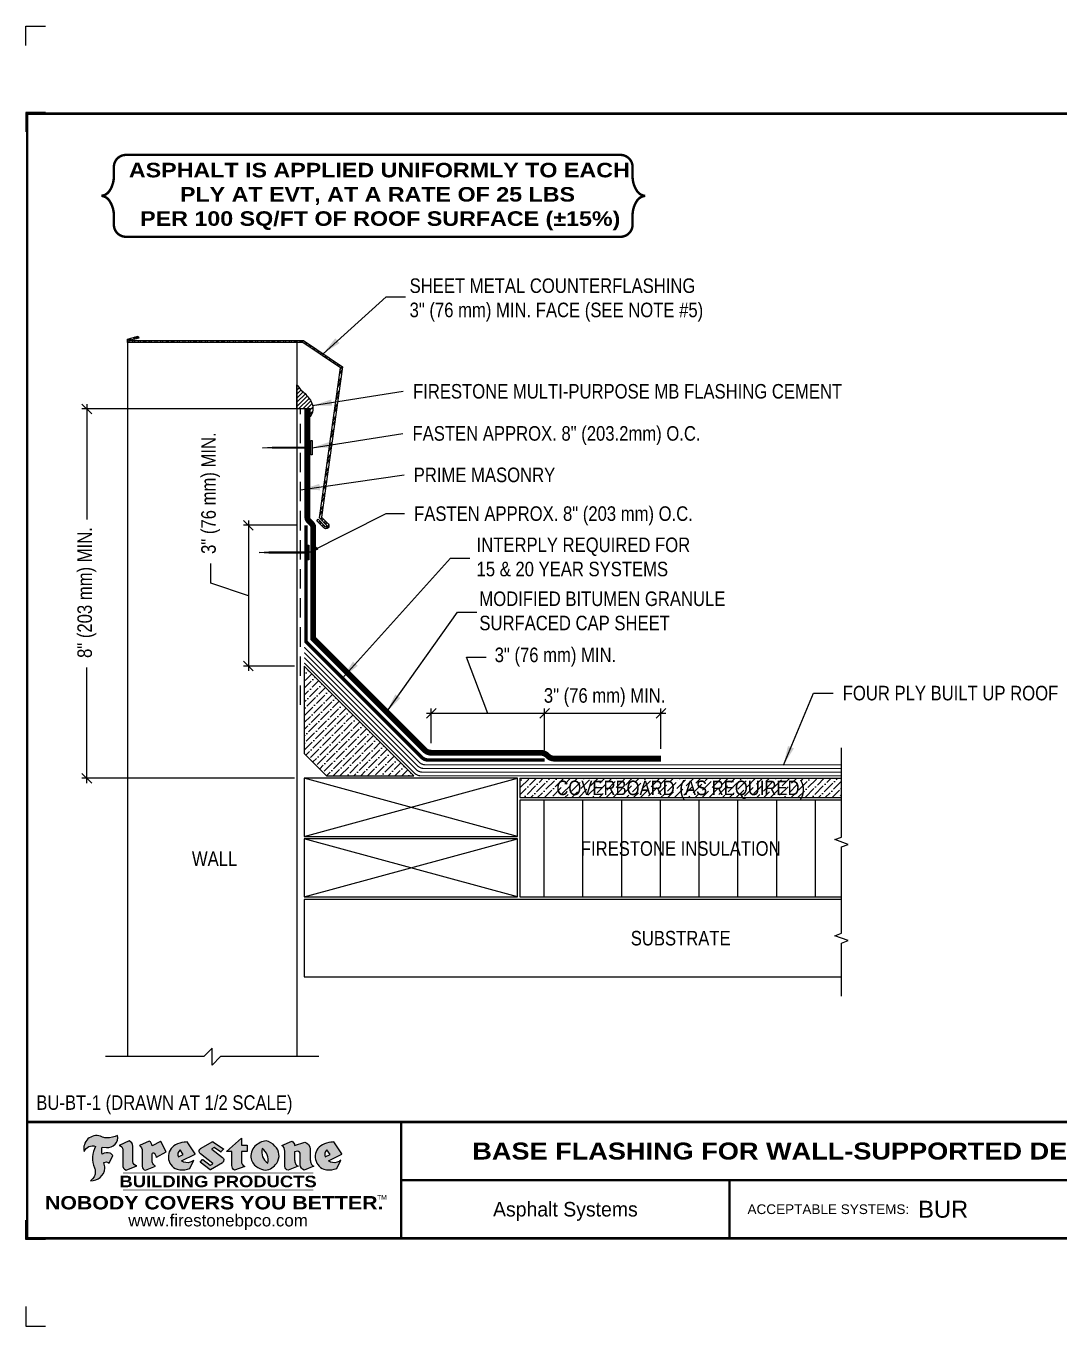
# Model space of a CAD drawing. Header units: inches. Extents: x -763.7 to -743.6, y -77.9 to -61.2.
# Drawn here: x -763.65 to -750.33, y -77.95 to -61.19 of the extents above; entities that cross this region are included whole.
import ezdxf
from ezdxf.enums import TextEntityAlignment as Align

# ---------------------------------------------------------------- set-up
doc = ezdxf.new("R2010")
doc.units = ezdxf.units.IN
doc.header["$MEASUREMENT"] = 0
doc.linetypes.add('HIDDEN', pattern=[0.375, 0.25, -0.125])
doc.layers.get('0').update_dxf_attribs({"linetype": 'CONTINUOUS'})
doc.layers.get('DEFPOINTS').update_dxf_attribs({"linetype": 'CONTINUOUS'})
for name, color, linetype in [('FSBP-ACCESSORY-OTHER', 7, 'CONTINUOUS'), ('FSBP-ADHESIVE', 1, 'HIDDEN'), ('FSBP-ANNO-LABEL', 7, 'CONTINUOUS'), ('FSBP-ANNO-NOTE', 7, 'CONTINUOUS'), ('FSBP-COVERBOARD_CANT', 46, 'CONTINUOUS'), ('FSBP-INSULATION', 7, 'CONTINUOUS'), ('FSBP-MEMBRANE', 7, 'CONTINUOUS'), ('FSBP-SEALANTS', 1, 'CONTINUOUS'), ('FSBP-SUBSTRATE-GENERIC', 9, 'CONTINUOUS'), ('FSBP-TTLB', 7, 'CONTINUOUS'), ('FSBP-TTLB-BORDER', 7, 'CONTINUOUS'), ('FSBP-TTLB-TEXT', 7, 'CONTINUOUS'), ('FSBP-WALL-CURB', 9, 'CONTINUOUS'), ('FSBP-WOOD', 7, 'CONTINUOUS')]:
    doc.layers.add(name, color=color, linetype=linetype)
doc.styles.add('ARIAL', font='arial.ttf')
doc.styles.add('ARIAL_BOLD', font='')
doc.styles.add('ARIAL_NAR', font='ARIALN.TTF')
doc.styles.add('BANKGOTHIC', font='bgothm.ttf')
doc.styles.get('ARIAL_BOLD').set_extended_font_data('Arial Black')
doc.dimstyles.new('FSBP-DIM', dxfattribs={"dimtxt": 0.1875, "dimasz": 0.125, "dimexe": 0.0625, "dimexo": 0.125, "dimgap": 0.125, "dimtad": 0, "dimdec": 0, "dimzin": 1, "dimdsep": 46, "dimlunit": 4, "dimtxsty": 'ARIAL_NAR', "dimblk": 'OBLIQUE', "dimcen": 0.09375, "dimdle": 0.0625, "dimclrd": 256, "dimclre": 256, "dimclrt": 256, "dimadec": 0, "dimazin": 0, "dimtfac": 1, "dimtdec": 0, "dimtmove": 1, "dimatfit": 3, "dimfxl": 0, "dimtolj": 1, "dimtzin": 0, "dimlwd": -1, "dimlwe": -1, "dimarcsym": 0})
doc.dimstyles.new('FSBP-LEADER', dxfattribs={"dimtxt": 0.1875, "dimasz": 0.25, "dimexe": 0.0625, "dimexo": 0.125, "dimgap": 0.125, "dimtad": 0, "dimtih": 1, "dimtoh": 1, "dimdec": 4, "dimzin": 0, "dimdsep": 46, "dimlunit": 4, "dimtxsty": 'ARIAL_NAR', "dimcen": 0.09375, "dimclrd": 256, "dimclre": 256, "dimclrt": 256, "dimadec": 0, "dimazin": 0, "dimtfac": 1, "dimtdec": 4, "dimtofl": 0, "dimtmove": 0, "dimatfit": 3, "dimfxl": 0, "dimtolj": 1, "dimtzin": 0, "dimlwd": -1, "dimlwe": -1, "dimarcsym": 0})
pattern_1 = [(45, (-726.5178603907489, 26.92710630815978), (0.03314563036811942, 0.1215339780164378), [0.15625, -0.03125, 0, -0.03125])]

# ---------------------------------------------------------------- blocks, each defined once
blk = doc.blocks.new('FSBP_HOT-DIPPED-NAIL')
at = {"layer": 'FSBP-ACCESSORY-OTHER'}
blk.add_lwpolyline([(0, 0.1875), (0, -0.1875), (-0.03125, -0.1875), (-0.03125000000005684, 0.1875)], close=True, dxfattribs=at)
blk.add_lwpolyline([(0, 0.015625), (1, 0.015625), (1.25, 0), (1, -0.015625), (0, -0.015625)], dxfattribs=at)
blk = doc.blocks.new('_OBLIQUE')
at = {"color": 0, "linetype": 'ByBlock'}
blk.add_line((-0.5, -0.5), (0.5, 0.5), dxfattribs=at)
blk = doc.blocks.new('*D11')
at = {"layer": 'DEFPOINTS', "color": 0, "transparency": 16777216}
for p in [(-758.4231042480424, -70.05056728150473), (-758.4231042480424, -70.55789943687157), (-756.961936769515, -70.65164943687157)]:
    blk.add_point(p, dxfattribs=at)
at = {"layer": 'FSBP-ANNO-LABEL', "transparency": 16777216}
for p, q in [((-757.6925205087787, -70.05056728150473), (-757.9673216818167, -69.32423105244942)), ((-757.9673216818167, -69.32423105244942), (-757.7173216818167, -69.32423105244942)), ((-756.899436769515, -70.05056728150473), (-758.4856042480424, -70.05056728150473)), ((-758.4231042480424, -70.43289943687157), (-758.4231042480424, -69.98806728150473)), ((-756.961936769515, -70.52664943687157), (-756.961936769515, -69.98806728150473))]:
    blk.add_line(p, q, dxfattribs=at)
at = {"layer": 'FSBP-ANNO-LABEL', "transparency": 16777216, "xscale": 0.125, "yscale": 0.125, "zscale": 0.125, "rotation": 180}
blk.add_blockref('_OBLIQUE', (-758.4231042480424, -70.05056728150473), dxfattribs=at)
at = {"layer": 'FSBP-ANNO-LABEL', "transparency": 16777216, "xscale": 0.125, "yscale": 0.125, "zscale": 0.125}
blk.add_blockref('_OBLIQUE', (-756.961936769515, -70.05056728150473), dxfattribs=at)
at = {"layer": 'FSBP-ANNO-LABEL', "transparency": 16777216, "insert": (-756.8217938850909, -69.32423105244942), "char_height": 0.1875, "attachment_point": 5, "style": 'ARIAL_NAR'}
blk.add_mtext('\\A1;3" (76 mm) MIN.', dxfattribs=at)
blk = doc.blocks.new('*D10')
at = {"layer": 'DEFPOINTS', "color": 0, "transparency": 16777216}
for p in [(-756.961936769515, -70.05056728150471), (-756.961936769515, -70.65164943687157), (-755.461936769515, -70.63414943687152)]:
    blk.add_point(p, dxfattribs=at)
at = {"layer": 'FSBP-ANNO-LABEL', "transparency": 16777216}
for p, q in [((-755.399436769515, -70.05056728150471), (-757.024436769515, -70.05056728150471)), ((-756.961936769515, -70.52664943687157), (-756.961936769515, -69.98806728150471)), ((-755.461936769515, -70.50914943687152), (-755.461936769515, -69.98806728150471))]:
    blk.add_line(p, q, dxfattribs=at)
at = {"layer": 'FSBP-ANNO-LABEL', "transparency": 16777216, "xscale": 0.125, "yscale": 0.125, "zscale": 0.125, "rotation": 180}
blk.add_blockref('_OBLIQUE', (-756.961936769515, -70.05056728150471), dxfattribs=at)
at = {"layer": 'FSBP-ANNO-LABEL', "transparency": 16777216, "xscale": 0.125, "yscale": 0.125, "zscale": 0.125}
blk.add_blockref('_OBLIQUE', (-755.461936769515, -70.05056728150471), dxfattribs=at)
at = {"layer": 'FSBP-ANNO-LABEL', "transparency": 16777216, "insert": (-756.1874090713242, -69.84735849254317), "char_height": 0.1875, "attachment_point": 5, "style": 'ARIAL_NAR'}
blk.add_mtext('\\A1;3" (76 mm) MIN.', dxfattribs=at)
blk = doc.blocks.new('*D13')
at = {"layer": 'DEFPOINTS', "color": 0, "transparency": 16777216}
for p in [(-760.023035258994, -66.12482764268923), (-762.8676821049453, -70.88602443687157), (-760.0630352589939, -70.88602443687157)]:
    blk.add_point(p, dxfattribs=at)
at = {"layer": 'FSBP-ANNO-LABEL', "transparency": 16777216}
for p, q in [((-760.148035258994, -66.12482764268923), (-762.9301821049453, -66.12482764268923)), ((-762.8676821049453, -66.06232764268923), (-762.8676821049453, -67.55016938902992)), ((-762.8676821049453, -70.94852443687157), (-762.8676821049453, -69.4606826905306)), ((-760.1880352589939, -70.88602443687157), (-762.9301821049453, -70.88602443687157))]:
    blk.add_line(p, q, dxfattribs=at)
at = {"layer": 'FSBP-ANNO-LABEL', "transparency": 16777216, "xscale": 0.125, "yscale": 0.125, "zscale": 0.125}
for p, rotation in [((-762.8676821049453, -66.12482764268923), 90), ((-762.8676821049453, -70.88602443687157), 270)]:
    blk.add_blockref('_OBLIQUE', p, dxfattribs=dict(at, rotation=rotation))
at = {"layer": 'FSBP-ANNO-LABEL', "transparency": 16777216, "insert": (-762.8676821049453, -69.33568269053073), "char_height": 0.1875, "attachment_point": 4, "rotation": 90, "style": 'ARIAL_NAR'}
blk.add_mtext('\\A1;8" (203 mm) MIN.', dxfattribs=at)
blk = doc.blocks.new('*D12')
at = {"layer": 'DEFPOINTS', "color": 0, "transparency": 16777216}
for p in [(-760.0405352589939, -67.62482764268923), (-760.782423286188, -69.44056087449847), (-760.0630352589939, -69.44056087449847)]:
    blk.add_point(p, dxfattribs=at)
at = {"layer": 'FSBP-ANNO-LABEL', "transparency": 16777216}
for p, q in [((-760.1655352589939, -67.62482764268923), (-760.844923286188, -67.62482764268923)), ((-760.782423286188, -67.56232764268923), (-760.782423286188, -69.50306087449847)), ((-761.2696736996975, -68.36951189268981), (-761.2696736996975, -68.11951189268981)), ((-760.782423286188, -68.53269425859385), (-761.2696736996975, -68.36951189268981)), ((-760.1880352589939, -69.44056087449847), (-760.844923286188, -69.44056087449847))]:
    blk.add_line(p, q, dxfattribs=at)
at = {"layer": 'FSBP-ANNO-LABEL', "transparency": 16777216, "xscale": 0.125, "yscale": 0.125, "zscale": 0.125}
for p, rotation in [((-760.782423286188, -67.62482764268923), 90), ((-760.782423286188, -69.44056087449847), 270)]:
    blk.add_blockref('_OBLIQUE', p, dxfattribs=dict(at, rotation=rotation))
at = {"layer": 'FSBP-ANNO-LABEL', "transparency": 16777216, "insert": (-761.2696736996975, -67.99451189268994), "char_height": 0.1875, "attachment_point": 4, "rotation": 90, "style": 'ARIAL_NAR'}
blk.add_mtext('\\A1;3" (76 mm) MIN.', dxfattribs=at)
blk = doc.blocks.new('TTLB-ASPHALT_1')
at = {"layer": 'FSBP-TTLB-TEXT'}
h = blk.add_hatch(color=1, dxfattribs=at)
edge = h.paths.add_edge_path()
edge.add_arc((1.037309769669577, -0.1982514792917272), 0.1319107607348553, 264.0410451462098, 370.3106169565175)
edge.add_arc((1.027551646585692, 0.1214293576525733), 0.3273056962876235, 270.05058356628535, 295.23459397187514, ccw=False)
edge.add_arc((1.022801957313334, -0.06680179986895496), 0.1391656561713503, 249.3281275763668, 272.0749124149863, ccw=False)
edge.add_line((0.9736743133014443, -0.1970076156048179), (0.9474927838574558, -0.1852745150568325))
edge.add_arc((0.8939498971398336, -0.3394262635682139), 0.1631857907024099, 70.84590087378872, 194.3325259843273)
edge.add_arc((0.8444260109029358, -0.4259936440910792), 0.1179914261095279, 70.96950098067128, 156.9641407594482, ccw=False)
edge.add_arc((1.153141409296893, -0.4684497516079489), 0.3110405457095052, 150.323113748316, 203.2084295854517)
edge.add_arc((0.7562495500623072, -0.6412608153899839), 0.1218587156617311, 0.8849157075190988, 24.346689398949877, ccw=False)
edge.add_arc((0.749378166569727, -0.6475258110744306), 0.1289731377238325, -58.36655102076742, 3.6216782311386737, ccw=False)
edge.add_arc((0.825669902954445, -0.5792158350996175), 0.1783301886510355, 267.2205474105585, 354.1381621173521)
edge.add_arc((0.7903121048625223, -0.6011409294291781), 0.2127878929608591, 0.9996158580669169, 21.00503380861242)
edge.add_arc((1.018807122639402, -0.5666691048185157), 0.0513639566841585, 40.821177131732725, 125.52727787225791, ccw=False)
edge.add_line((1.057676976260041, -0.5330924682126437), (1.102776947655911, -0.4308018311949837))
edge.add_arc((1.040858222524662, -0.4699705673995993), 0.07326744446031509, 32.31675181867256, 66.31481236598174)
edge.add_arc((1.03226251882532, -0.5063316993097686), 0.1102246948011782, 69.8179132332389, 125.254734720681)
edge.add_arc((1.127708877207283, -0.3689593535312383), 0.1659710644737306, 164.1569669952081, 196.5811013160487, ccw=False)
edge.add_line((0.9680425188342383, -0.3236487780942383), (1.023615334387159, -0.3294494641845773))
h = blk.add_hatch(color=1, dxfattribs=at)
edge = h.paths.add_edge_path()
edge.add_line((1.275239419159561, -0.6223407783464694), (1.415345367376062, -0.5660418822574371))
edge.add_arc((1.421019305783972, -0.5090099247487814), 0.05731350411836947, 181.9717871001989, 264.31851000495806, ccw=False)
edge.add_line((1.363739737527226, -0.5109819325197265), (1.363412352251203, -0.3102363679013962))
edge.add_arc((1.294263659668758, -0.3103491388304036), 0.06914878453844908, 0.0934405599591014, 72.42834396969012)
edge.add_line((1.315139561173908, -0.2444268274366692), (1.186839444240604, -0.3024209471341379))
edge.add_arc((1.175246268095293, -0.3585110609420923), 0.05727567197445628, -0.017399788185912257, 78.322067691347, ccw=False)
edge.add_line((1.232521937428658, -0.3585284546236807), (1.232574268422297, -0.555126496687123))
edge.add_arc((1.305699496415485, -0.5558575689677241), 0.07312888236350451, 179.4272023230205, 245.3845503102953)
h = blk.add_hatch(color=1, dxfattribs=at)
edge = h.paths.add_edge_path()
edge.add_line((1.792026821926584, -0.3839679064720229), (1.722158956877934, -0.2518542302253621))
edge.add_arc((1.720119655279632, -0.2529327078887889), 0.002306916790721916, 27.87197133405528, 117.3766794470726)
edge.add_line((1.719058846382097, -0.250884159729182), (1.610638460368705, -0.3070279753467702))
edge.add_arc((1.547088841662969, -0.306102665849437), 0.06355635479880158, 359.165808011073, 425.8793658831422)
edge.add_line((1.573061729235633, -0.2480956029480268), (1.446879247402876, -0.3051325108639702))
edge.add_arc((1.407812067100195, -0.3703571330466247), 0.07602957263902092, -3.441403975725109, 59.07992244284969, ccw=False)
edge.add_line((1.483704536400296, -0.3749210150788969), (1.483704536400296, -0.5723838140635706))
edge.add_arc((1.540537465180449, -0.5682544061150878), 0.05698275005415228, 184.1557352478595, 255.3066498366543)
edge.add_line((1.526084036778343, -0.6233736605654059), (1.657291340682093, -0.570650514527486))
edge.add_arc((1.688298576827208, -0.502139038842401), 0.07520153584805701, 207.5160880841914, 245.649226723163, ccw=False)
edge.add_arc((1.721050197024908, -0.491448816845633), 0.1093332836229113, 179.4823365255141, 204.5537900001094, ccw=False)
edge.add_line((1.611721375809452, -0.4904610114968335), (1.611721375809452, -0.4126404716788983))
edge.add_arc((1.628589765097189, -0.4141592990360436), 0.01693662875851165, 28.356188110622497, 174.8549701683584, ccw=False)
edge.add_arc((1.627340435522399, -0.4197189881350454), 0.02111886817708033, 22.216893572439517, 40.10213956426492, ccw=False)
edge.add_line((1.646891420738257, -0.4117336534413738), (1.666638796144639, -0.4549750258192233))
edge.add_arc((1.668737246926753, -0.4540167099035415), 0.002306916790685597, 204.5451281842828, 299.6323508190067)
edge.add_line((1.669877862091766, -0.4560219186518992), (1.791128135493295, -0.3870515928837648))
edge.add_line((1.791128135493295, -0.3870515928837648), (1.792026821926584, -0.3839679064720229))
h = blk.add_hatch(color=1, dxfattribs=at)
h.paths.add_polyline_path([(2.063388732080512, -0.2583237030618903, 0.02524281661523788), (2.025024361750752, -0.2610532129309178, 0.1213611957758757), (1.901773912052249, -0.3008158885520373, 0.6151668103976068), (1.93274136141747, -0.6099060679591872, 0.05306812109568645), (1.967936229862175, -0.617865745600497, 0.1150932231766138), (2.099126721549737, -0.5994933789882708), (2.151195569562105, -0.4944891916583316, -0.08755405562188731), (2.104230609512001, -0.5187113292177372, -0.265591761123442), (1.992692314386659, -0.5010701623316862), (2.165347897647223, -0.4141184325909109, 0.4518949533370738), (2.166222728871162, -0.4107679608846269)])
h.paths.add_polyline_path([(2.014217313945437, -0.4188965037300676), (1.951113654018855, -0.4515330109460507, -0.3720533890450154), (1.973177450672722, -0.3607130665457561)], flags=16)
h = blk.add_hatch(color=1, dxfattribs=at)
edge = h.paths.add_edge_path()
edge.add_arc((2.260407392426799, -0.3775796671688738), 0.0415245022322573, 123.20805433950699, 232.2027298779723, ccw=False)
edge.add_line((2.237665217914071, -0.3428366421988329), (2.393535971665983, -0.2540943745380986))
edge.add_arc((2.394677353533154, -0.2560991469722467), 0.00230691679074142, 55.64644466176969, 119.65426054492929, ccw=False)
edge.add_line((2.395979141996861, -0.2541946229174954), (2.531809646140459, -0.3470380726374032))
edge.add_arc((2.530468902927936, -0.3489153772789848), 0.00230691679070047, -42.73110123842042, 54.46613537395791, ccw=False)
edge.add_line((2.532163440279987, -0.3504807552658491), (2.498457913851155, -0.3869673252714421))
edge.add_arc((2.496763376499132, -0.385401947284592), 0.002306916790673087, 233.75270768949161, 317.26889876139137, ccw=False)
edge.add_line((2.495399362263356, -0.38726241234572), (2.413849913492982, -0.3274738082119626))
edge.add_arc((2.412485899257177, -0.3293342732731332), 0.002306916790719977, 53.75270768979654, 124.4135619297866)
edge.add_line((2.41118211687575, -0.3274311136421062), (2.382933981293377, -0.346782838468144))
edge.add_arc((2.384237763674776, -0.3486859980991568), 0.002306916790694806, 124.4135619293765, 231.8459020253658)
edge.add_line((2.382812599816248, -0.3505000469010184), (2.519899969301207, -0.4581994452042721))
edge.add_arc((2.494247019847677, -0.4908523236374407), 0.0415245022322573, -55.21225898295228, 51.84590202520451, ccw=False)
edge.add_line((2.517938320565804, -0.5249552055672808), (2.364434947484597, -0.6179520922513717))
edge.add_arc((2.363239601923482, -0.6159790200102009), 0.002306916790727131, 233.2955624372974, 301.2087215702374, ccw=False)
edge.add_line((2.361860787187538, -0.6178285429225383), (2.231266621301074, -0.5204709167214361))
edge.add_arc((2.232647938930654, -0.518623262347532), 0.002306916790697738, 135.5134179846412, 233.2179869199849, ccw=False)
edge.add_line((2.231002150870836, -0.5170067083764565), (2.262839375599356, -0.4845937328397696))
edge.add_arc((2.264485163659231, -0.4862102868108593), 0.002306916790748635, 53.03528399994502, 135.5134179853723, ccw=False)
edge.add_line((2.265872365996302, -0.4843670465239001), (2.361834678328762, -0.5565872257804898))
edge.add_arc((2.363221880665748, -0.55474398549363), 0.00230691679062697, 233.0352840000717, 302.2362632414427)
edge.add_line((2.36445241715569, -0.5566953042850713), (2.39428499383348, -0.5378823484768844))
edge.add_arc((2.393054457343538, -0.5359310296853721), 0.002306916790685158, 302.2362632406162, 412.202729876843)
edge.add_line((2.394468296066179, -0.5341081404551886), (2.234958295420142, -0.4103916733127022))
h = blk.add_hatch(color=1, dxfattribs=at)
edge = h.paths.add_edge_path()
edge.add_line((2.763460561272041, -0.2072496393923444), (2.763460561272041, -0.2969520779963801))
edge.add_arc((2.765767478062685, -0.2969520779963943), 0.00230691679065842, 179.9999999996471, 269.9999999996471)
edge.add_line((2.765767478062685, -0.2992589947870528), (2.835417693520355, -0.2992589947870528))
edge.add_arc((2.835417693520355, -0.3015659115777538), 0.002306916790701052, 0, 90, ccw=False)
edge.add_line((2.837724610311056, -0.3015659115777538), (2.837724610311056, -0.3790761307453892))
edge.add_arc((2.835417693520355, -0.3790761307453749), 0.002306916790686842, 269.99999999964706, 359.99999999964706, ccw=False)
edge.add_line((2.835417693520355, -0.3813830475360618), (2.765767478062685, -0.3813830475360618))
edge.add_arc((2.765767478062685, -0.3836899643267202), 0.00230691679065842, 90.00000000035294, 180.0000000003529)
edge.add_line((2.763460561272041, -0.3836899643267344), (2.763460561272041, -0.5033995910642801))
edge.add_arc((2.836735953378934, -0.5071368822038522), 0.07337063740681407, 177.0802527808789, 245.3249543133826)
edge.add_line((2.806105814540615, -0.5738080530967267), (2.674529557384915, -0.6226036013049594))
edge.add_arc((2.708610405062075, -0.5642984087917995), 0.0675351734460605, 177.0345319916277, 239.69264280249, ccw=False)
edge.add_line((2.641165668230087, -0.560804539009709), (2.641165668230087, -0.3836899643267344))
edge.add_arc((2.638858751439443, -0.3836899643267202), 0.00230691679065842, 359.9999999996471, 449.999999999647)
edge.add_line((2.638858751439443, -0.3813830475360618), (2.572857950769389, -0.3813830475360618))
edge.add_line((2.572857950769389, -0.3813830475360618), (2.763460561272041, -0.2072496393923444))
h = blk.add_hatch(color=1, dxfattribs=at)
edge = h.paths.add_edge_path(flags=16)
edge.add_arc((2.940363509127394, -0.4847985213681483), 0.1684614578629417, 344.5558804047865, 417.0140046669545)
edge.add_arc((3.194458079644619, -0.3883534532477739), 0.1684614578629416, 164.5558804047865, 237.0140046669546)
edge = h.paths.add_edge_path()
edge.add_arc((3.069375116502187, -0.4399344555144893), 0.1828726885096673, 136.0914512150047, 191.213418978326)
edge.add_arc((3.064939550433394, -0.4318234379590393), 0.18031488047485, 194.0167254156723, 240.666373083186)
edge.add_arc((3.098047041778983, -0.3845058757092517), 0.2378525180183701, 239.2975390661776, 264.2889872773176)
edge.add_arc((3.048844782126224, -0.419023238379296), 0.203760689247156, 277.1986764832035, 326.503572961274)
edge.add_arc((3.077739326803538, -0.434104661646515), 0.1713748657917091, 325.3768876809903, 406.3828327799087)
edge.add_arc((3.011839488065931, -0.4896144380417837), 0.257194564585, 44.2846255351977, 73.82901434867308)
edge.add_arc((3.117152499586979, -0.4983433120546721), 0.2579560664039132, 97.50292863483669, 134.1039137579027)
h = blk.add_hatch(color=1, dxfattribs=at)
edge = h.paths.add_edge_path()
edge.add_line((3.322690228557462, -0.5721896537377091), (3.322690228557462, -0.3749210150788969))
edge.add_arc((3.24679775925739, -0.3703571330465678), 0.076029572638996, 356.5585960242387, 419.0799224428129)
edge.add_line((3.285864939560099, -0.3051325108639702), (3.412047421392799, -0.2480956029480268))
edge.add_arc((3.386074533820164, -0.3061026658494939), 0.06355635479883807, 0.3962622833877276, 65.87936588318718, ccw=False)
edge.add_line((3.449629368605429, -0.3056631084210863), (3.580526418688805, -0.2593848434574539))
edge.add_arc((3.555744121700968, -0.3530904070730259), 0.09692726601172152, 2.366977007666776, 75.18615851992018, ccw=False)
edge.add_line((3.652588689330287, -0.3490873311063041), (3.652588689330287, -0.4883770011386872))
edge.add_arc((3.761877549389567, -0.4914934052703757), 0.1093332836229049, 178.3666365323574, 204.5537900000422)
edge.add_arc((3.729125929191724, -0.502183627267101), 0.07520153584796149, 207.5160880841713, 245.2240541443095)
edge.add_line((3.697611150971852, -0.5704631245385627), (3.572585913552643, -0.6207021253773775))
edge.add_arc((3.595347186007587, -0.5526356419907756), 0.0717713151919874, 180.3328587115751, 251.51018566665869, ccw=False)
edge.add_line((3.523577081955409, -0.5530525936986663), (3.523577081955409, -0.4153032515383615))
edge.add_arc((3.486319529276869, -0.4148773504126382), 0.03725998689428563, 359.3450650296066, 449.0500281941025)
edge.add_arc((3.482769874121715, -0.4419622099033518), 0.06447454900600776, 86.29402372314017, 119.8211331593848)
edge.add_line((3.450707067966732, -0.3860252459975726), (3.450707067966732, -0.4904610114968335))
edge.add_arc((3.560035889182245, -0.4914488168456472), 0.1093332836229753, 179.4823365255069, 204.5537900001023)
edge.add_arc((3.527284268984403, -0.5021390388425004), 0.07520153584796385, 207.5160880841699, 245.6492267231416)
edge.add_line((3.496277032839316, -0.570650514527486), (3.365069728935509, -0.6233736605654059))
edge.add_arc((3.379502486061938, -0.5682868177318028), 0.05694615642555721, 183.9298782390169, 255.318496325343, ccw=False)
h = blk.add_hatch(color=1, dxfattribs=at)
h.paths.add_polyline_path([(3.957695472291277, -0.2583237030618903, 0.02524281661523822), (3.919331101961575, -0.2610532129309178, 0.1085638477195505), (3.807890832595604, -0.2939221658134414, 0.6425897848490651), (3.827048101628293, -0.6099060679591872, 0.05306812109569052), (3.862242970072884, -0.617865745600497, 0.1150932231766133), (3.993433461760503, -0.5994933789882708), (4.045502309772871, -0.4944891916583316, -0.08755405562189084), (3.998537349722767, -0.5187113292177372, -0.2655917611234366), (3.886999054597368, -0.5010701623316862), (4.059654637857989, -0.4141184325909109, 0.4518949533370731), (4.060529469081928, -0.4107679608846269)])
h.paths.add_polyline_path([(3.90852405415626, -0.4188965037300676), (3.845420394229677, -0.4515330109460507, -0.3720533890450147), (3.867484190883488, -0.3607130665457561)], flags=16)
at = {"layer": 'DEFPOINTS', "linetype": 'Continuous', "ltscale": 1.75}
for points in [[(-0.015625, 13.88083333333333), (-0.015625, 14.13083333333333), (0.234375, 14.13083333333333)], [(-0.015625, -2.380833333333342), (-0.015625, -2.630833333333342), (0.234375, -2.630833333333342)]]:
    blk.add_lwpolyline(points, dxfattribs=at)
at = {"layer": 'DEFPOINTS', "color": 1}
for points in [[(0.234375, 13.015625), (-0.015625, 13.015625), (-0.015625, 12.765625)], [(0.234375, -1.515625), (-0.015625, -1.515625), (-0.015625, -1.265625)]]:
    blk.add_lwpolyline(points, dxfattribs=at)
at = {"layer": 'FSBP-TTLB', "const_width": 0.03125}
for points in [[(0, 0), (0, -1.5), (20, -1.5), (20, 0), (0, 0)], [(4.825208527206769, 0), (4.825208527206769, -0.75)], [(4.825208527206769, -0.75), (14.84028770518938, -0.75)], [(4.825208527206769, -0.75), (4.825208527206769, -1.5)]]:
    blk.add_lwpolyline(points, dxfattribs=at)
at = {"layer": 'FSBP-TTLB-BORDER', "const_width": 0.03125}
blk.add_lwpolyline([(20, 0), (20, 13), (0, 13), (0, 0)], dxfattribs=at)
at = {"layer": 'FSBP-TTLB-TEXT', "color": 1}
blk.add_line((0.7358432058323388, -0.379822754145593), (0.7358432058323388, -0.379822754145593), dxfattribs=at)
for points in [[(1.023615323725323, -0.3294494630716969, 0.5000510906601082), (1.167090420776901, -0.1746414942047778, -0.1103304102359608), (1.027840608309816, -0.2058762110801382, -0.09957876667165425), (0.9736743133014443, -0.1970076156048179), (0.9474927838574558, -0.1852745150568325, 0.5978159689075124), (0.7358432058323388, -0.379822754145593, -0.3938834584182213), (0.8828996422548698, -0.3144510229727047, 0.2349406564350952), (0.86727108227484, -0.5910237178633082, -0.1027304183841549), (0.8780937320133262, -0.6393788197974146, -0.2772692352614086), (0.8170223912655956, -0.7573362346216896, 0.3985429150902959), (1.003067614090241, -0.5974286950643517, 0.0875124847930418), (0.9889600163401155, -0.5248671157293501, -0.3874031597924062), (1.057676976260041, -0.5330924682126437), (1.102776947655911, -0.4308018311949837, 0.1494423498871741), (1.07029056398062, -0.4028746979725923, 0.2467195073738216), (0.9686394281704906, -0.4163228904100862, -0.1424285161541127), (0.9680425188342383, -0.3236487780942383), (1.023615334387159, -0.3294494641845773)], [(2.166222728871162, -0.4107679608846269), (2.063388732080512, -0.2583237030618903, 0.02524281661523788), (2.025024361750752, -0.2610532129309178, 0.1085638477195265), (1.913584092384895, -0.2939221658134414, 0.6425897848491228), (1.93274136141747, -0.6099060679591872, 0.05306812109568648), (1.967936229862175, -0.617865745600497, 0.1150932231766137), (2.099126721549737, -0.5994933789882708), (2.151195569562105, -0.4944891916583316, -0.0875540556218873), (2.104230609512001, -0.5187113292177372, -0.2655917611234418), (1.992692314386659, -0.5010701623316862), (2.165347897647223, -0.4141184325909109)], [(2.763460561272041, -0.2072496393923444), (2.763460561272041, -0.2969520779963801, 0.4142135623730958), (2.765767478062685, -0.2992589947870528), (2.835417693520355, -0.2992589947870528, -0.414213562373095), (2.837724610311056, -0.3015659115777538), (2.837724610311056, -0.3790761307453892, -0.4142135623730938), (2.835417693520355, -0.3813830475360618), (2.765767478062685, -0.3813830475360618, 0.4142135623730958), (2.763460561272041, -0.3836899643267344), (2.763460561272041, -0.5033995910642801, 0.3068985753588853), (2.806105814540615, -0.5738080530967267), (2.674529557384915, -0.6226036013049594, -0.2804194150632976), (2.641165668230087, -0.560804539009709), (2.641165668230087, -0.3836899643267344, 0.414213562373095), (2.638858751439443, -0.3813830475360618), (2.572857950769389, -0.3813830475360618), (2.763460561272041, -0.2072496393923444)], [(4.060529469081928, -0.4107679608846269), (3.957695472291277, -0.2583237030618903, 0.02524281661523788), (3.919331101961575, -0.2610532129309178, 0.1085638477195265), (3.807890832595604, -0.2939221658134414, 0.6425897848491228), (3.827048101628293, -0.6099060679591872, 0.05306812109568648), (3.862242970072884, -0.617865745600497, 0.1150932231766137), (3.993433461760503, -0.5994933789882708), (4.045502309772871, -0.4944891916583316, -0.0875540556218873), (3.998537349722767, -0.5187113292177372, -0.2655917611234418), (3.886999054597368, -0.5010701623316862), (4.059654637857989, -0.4141184325909109)], [(4.059654637857989, -0.4141184325909109, 0.4518949533370731), (4.060529469081928, -0.4107679608846269, 0.4518949533370731)]]:
    blk.add_lwpolyline(points, format="xyb", dxfattribs=at)
for points in [[(1.275239419159561, -0.6223407783464694), (1.415345367376062, -0.5660418822574371, -0.3756100036733062), (1.363739737527226, -0.5109819325197265), (1.363412352251203, -0.3102363679013962, 0.3265360292958048), (1.315139561173908, -0.2444268274366692), (1.186839444240604, -0.3024209471341379, -0.3557863980845349), (1.232521937428658, -0.3585284546236807), (1.232574268422297, -0.555126496687123, 0.2960110723418457)], [(1.792026821926584, -0.3839679064720229), (1.722158956877934, -0.2518542302253621, 0.4116839150163434), (1.719058846382097, -0.250884159729182), (1.610638460368705, -0.3070279753467702, 0.2996033003794034), (1.573061729235633, -0.2480956029480268), (1.446879247402876, -0.3051325108639702, -0.2797757560995365), (1.483704536400296, -0.3749210150788969), (1.483704536400296, -0.5723838140635706, 0.320828638474519), (1.526084036778343, -0.6233736605654059), (1.657291340682093, -0.570650514527486, -0.1679398621276611), (1.621603752698661, -0.5368819723450571, -0.1098333365370753), (1.611721375809452, -0.4904610114968335), (1.611721375809452, -0.4126404716788983, -0.743334502655012), (1.64349420176768, -0.4061152228778298, -0.07819791644735608), (1.646891420738257, -0.4117336534413738), (1.666638796144639, -0.4549750258192233, 0.4404648714563479), (1.669877862091766, -0.4560219186518992), (1.791128135493295, -0.3870515928837648)], [(2.234958295420142, -0.4103916733127022, -0.5150044486718882), (2.237665217914071, -0.3428366421988329), (2.393535971665983, -0.2540943745380986, -0.2867822934100265), (2.395979141996861, -0.2541946229174954), (2.531809646140459, -0.3470380726374032, -0.4515027974650387), (2.532163440279987, -0.3504807552658491), (2.498457913851155, -0.3869673252714421, -0.3814439164929681), (2.495399362263356, -0.38726241234572), (2.413849913492982, -0.3274738082119626, 0.3184718635035665), (2.41118211687575, -0.3274311136421062), (2.382933981293377, -0.346782838468144, 0.5064094529656681), (2.382812599816248, -0.3505000469010184), (2.519899969301207, -0.4581994452042721, -0.5043597839115849), (2.517938320565804, -0.5249552055672808), (2.364434947484597, -0.6179520922513717, -0.3053163970316367), (2.361860787187538, -0.6178285429225383), (2.231266621301074, -0.5204709167214361, -0.4541703869768119), (2.231002150870836, -0.5170067083764565), (2.262839375599356, -0.4845937328397696, -0.3762644290664977), (2.265872365996302, -0.4843670465239001), (2.361834678328762, -0.5565872257804898, 0.3114700032088108), (2.36445241715569, -0.5566953042850713), (2.39428499383348, -0.5378823484768844, 0.520381097387146), (2.394468296066179, -0.5341081404551886)], [(2.937624918725987, -0.3131105398334029, 0.2452625673097023), (2.889993533867141, -0.4754966266250307, 0.2064059665179019), (2.976604338974084, -0.5890186876871866, 0.1094800500670344), (3.074378098474654, -0.6211778035979165, 0.2185147641853038), (3.218764944843201, -0.5314757029352819, 0.3689489483072479), (3.195959963110113, -0.3100352223135445, 0.1296305888694145), (3.0834694040758, -0.242595816912754, 0.1610736375384317)], [(3.322690228557462, -0.5721896537377091), (3.322690228557462, -0.3749210150788969, 0.2797757560995341), (3.285864939560099, -0.3051325108639702), (3.412047421392799, -0.2480956029480268, -0.2937618496109166), (3.449629368605429, -0.3056631084210863), (3.580526418688805, -0.2593848434574539, -0.3288760160581939), (3.652588689330287, -0.3490873311063041), (3.652588689330287, -0.4883770011386872, 0.114762897203527), (3.662431105063263, -0.536926560769686, 0.166032965990522), (3.697611150971852, -0.5704631245385627), (3.572585913552643, -0.6207021253773775, -0.3209557512194564), (3.523577081955409, -0.5530525936986663), (3.523577081955409, -0.4153032515383615, 0.4127061514896111), (3.48693727661589, -0.3776224848030694, 0.1473421876160361), (3.450707067966732, -0.3860252459975726), (3.450707067966732, -0.4904610114968335, 0.1098333365370753), (3.460589444855941, -0.5368819723450855, 0.1679398621276611), (3.496277032839316, -0.570650514527486), (3.365069728935509, -0.6233736605654059, -0.3219729545308964), (3.322690228557462, -0.5721896537377091, 29.1476284739)], [(1.951113654018855, -0.4515330109460507), (2.014217313945437, -0.4188965037300676), (1.973177450672722, -0.3607130665457561, 0.3720533890450154)], [(3.10274193015772, -0.5296595419651595, 0.3271311138286319), (3.032079658614293, -0.3434924326507627, 0.3271311138286322)], [(3.845420394229677, -0.4515330109460507), (3.90852405415626, -0.4188965037300676), (3.867484190883488, -0.3607130665457561, 0.3720533890450154)]]:
    blk.add_lwpolyline(points, format="xyb", close=True, dxfattribs=at)
at = {"layer": 'FSBP-TTLB-TEXT'}
for points, const_width in [([(1.233926579809207, -0.6584455781731435), (3.691229482685259, -0.6584455781731577)], 0.0078125), ([(9.061522829276782, -0.75), (9.061522829276782, -1.5)], 0.03125), ([(1.233926579809207, -0.8761560960495984), (3.691229482685259, -0.8761560960495842)], 0.0078125)]:
    blk.add_lwpolyline(points, dxfattribs=dict(at, const_width=const_width))
at = {"layer": 'FSBP-TTLB-TEXT', "color": 1}
for centre, start, end in [((1.789987520328282, -0.3850463841354355), 299.6323508193319, 27.87197133380463), ((2.164310260790558, -0.412058050385383), 296.7304547840455, 34.00233684987403)]:
    blk.add_arc(centre, 0.00230691679068068, start, end, dxfattribs=at)
at = {"layer": 'FSBP-TTLB-TEXT', "lineweight": 18, "style": 'ARIAL_BOLD'}
blk.add_text('BUILDING PRODUCTS', height=0.1484375, dxfattribs=at).set_placement((2.462578031247233, -0.7673008371113639), align=Align.MIDDLE_CENTER)
at = {"layer": 'FSBP-TTLB-TEXT', "color": 1}
for s, height, style, p in [('NOBODY COVERS YOU BETTER.', 0.171875, 'ARIAL_BOLD', (2.412604263603384, -1.041650450587369)), ('TM', 0.0625, 'BANKGOTHIC', (4.576671173373001, -0.9725745042934193))]:
    blk.add_text(s, height=height, dxfattribs=dict(at, style=style)).set_placement(p, align=Align.MIDDLE_CENTER)
at = {"layer": 'FSBP-TTLB-TEXT'}
for s, height, style, p in [('Asphalt Systems', 0.1875, 'BANKGOTHIC', (6.943365678241776, -1.125)), ('www.firestonebpco.com', 0.15625, 'ARIAL', (2.462578031247233, -1.268657306740124))]:
    blk.add_text(s, height=height, dxfattribs=dict(at, style=style)).set_placement(p, align=Align.MIDDLE_CENTER)
at = {"layer": 'FSBP-TTLB-TEXT', "style": 'ARIAL'}
blk.add_text('ACCEPTABLE SYSTEMS:', height=0.125, dxfattribs=at).set_placement((9.292812815915624, -1.125), align=Align.MIDDLE_LEFT)
at = {"layer": 'FSBP-TTLB-TEXT'}
for tag, height, style, p in [('DETAIL_DESCP_LINE_1', 0.21875, 'ARIAL_BOLD', (9.832748116198076, -0.375)), ('ISSUE_REV_DATE', 0.21875, 'ARIAL', (15.84069633627263, -0.7282559425942452)), ('DETAIL_NUMBER', 0.4375, 'ARIAL', (18.42055248367797, -0.8931630692489421))]:
    blk.add_attdef(tag, text='', height=height, dxfattribs=dict(at, style=style)).set_placement(p, align=Align.MIDDLE_CENTER)
at = {"layer": 'FSBP-TTLB-TEXT', "style": 'ARIAL'}
blk.add_attdef('ACCPT_SYSTEMS', text='', height=0.21875, dxfattribs=at).set_placement((11.49438170418193, -1.125), align=Align.MIDDLE_LEFT)

msp = doc.modelspace()

# ---------------------------------------------------------------- hatches: boundary and pattern name
at = {"layer": 'FSBP-ACCESSORY-OTHER', "ltscale": 1.75}
h = msp.add_hatch(dxfattribs=at)
h.set_pattern_fill('STEEL', color=9, scale=0.5, angle=15, style=0)
h.set_pattern_definition([(59.99999999999999, (0, 0), (-0.05412658773652741, 0.03125000000000001), []), (59.99999999999999, (-0.008088095159453773, 0.03018518207153338), (-0.05412658773652741, 0.03125000000000001), [])])
h.paths.add_polyline_path([(-760.0743421785182, -65.24449234946664), (-762.3192852589939, -65.24449234946664), (-762.198727601428, -65.21148332380855), (-762.2053296717943, -65.18737082358822), (-762.3442852589938, -65.22541725411622), (-762.3442852589936, -65.26949234946662), (-760.0818327269636, -65.26949234946662), (-759.5939533412617, -65.59395874447847), (-759.8677595718036, -67.5288333886014), (-759.773449874838, -67.62314308556674, -1), (-759.7911275443677, -67.64082075509643), (-759.8839353093983, -67.54801299006579), (-759.901612978928, -67.56569065959532), (-759.8088052138974, -67.65849842462612, 1), (-759.7557722053083, -67.6054654160371), (-759.8412576398687, -67.51997998147677), (-759.5669823008722, -65.58179034319868)])
at = {"layer": 'FSBP-COVERBOARD_CANT'}
h = msp.add_hatch(dxfattribs=at)
h.set_pattern_fill('ANSI36', color=256, scale=0.5, style=0)
h.set_pattern_definition(pattern_1)
h.paths.add_polyline_path([(-760.063035258994, -69.44056087449846), (-760.0630352589939, -70.56556087449846), (-759.7738216966209, -70.85477443687157), (-758.6488216966209, -70.85477443687157)])
h = msp.add_hatch(dxfattribs=at)
h.set_pattern_fill('ANSI36', color=256, scale=0.5, style=0)
h.set_pattern_definition(pattern_1)
h.paths.add_polyline_path([(-753.1297652177716, -71.1360244368716), (-753.1297652177716, -70.88602443687158), (-757.2817852589939, -70.88602443687157), (-757.2817852589939, -71.13602443687155)])
h.paths.add_polyline_path([(-756.8721399211931, -71.22138639116898), (-753.5394105555724, -71.22138639116898), (-753.5394105555724, -70.85246159580744), (-756.8721399211931, -70.85246159580744)], flags=9)
at = {"layer": 'FSBP-INSULATION'}
h = msp.add_hatch(dxfattribs=at)
h.set_pattern_fill('LINE', color=256, scale=4, angle=90, style=0)
h.set_pattern_definition([(90, (-726.9677990909713, 26.12214804213514), (-0.5, 3.061515884555943e-17), [])])
h.paths.add_polyline_path([(-753.1297652177717, -72.41727443687161), (-753.1297652177716, -71.77097997537543), (-753.0439065484136, -71.73972997537541), (-753.2156238871296, -71.67722997537544), (-753.1297652177716, -71.64597997537544), (-753.1297652177716, -71.16727443687161), (-757.2817852589939, -71.16727443687157), (-757.281785258994, -72.41727443687164)])
h.paths.add_polyline_path([(-756.543119627878, -71.93772762582111), (-753.8684308488876, -71.93772762582111), (-753.8684308488876, -71.64669334887705), (-756.543119627878, -71.64669334887705)], flags=24)
at = {"layer": 'FSBP-SEALANTS'}
h = msp.add_hatch(dxfattribs=at)
h.set_pattern_fill('ANSI31', color=256, scale=0.3, style=0)
h.set_pattern_definition([(45, (-726.9677990909713, 26.12214804213514), (-0.02651650429449553, 0.02651650429449553), [])])
h.paths.add_polyline_path([(-760.0049585928155, -65.98507330619813, -0.04798451843211604), (-760.0519641040592, -65.92418449150969, -0.09301914023888783), (-760.1567852589938, -65.81228929902942), (-760.1567852589938, -66.12482764268924), (-759.9855352589939, -66.12482764268923), (-759.9855352589907, -66.2280835585254, 0.350119947412982)])

# ---------------------------------------------------------------- linework, layer by layer
at = {"layer": 'FSBP-ACCESSORY-OTHER', "linetype": 'Continuous'}
msp.add_lwpolyline([(-762.2053296717943, -65.18737082358822), (-762.1987276014279, -65.21148332380861), (-762.3192852589939, -65.24449234946664), (-760.0743421785181, -65.24449234946664), (-759.5669823008723, -65.58179034319866), (-759.8412576398687, -67.51997998147678), (-759.7557722053083, -67.6054654160371, -0.9999999999998995), (-759.8088052138974, -67.65849842462612), (-759.901612978928, -67.56569065959533), (-759.8839353093985, -67.5480129900657), (-759.7911275443677, -67.64082075509643, 0.9999999999999999), (-759.773449874838, -67.62314308556674), (-759.8677595718036, -67.52883338860121), (-759.5939533412617, -65.59395874447839), (-760.0818327269635, -65.26949234946662), (-762.3442852589939, -65.26949234946662), (-762.3442852589939, -65.2254172541162)], format="xyb", close=True, dxfattribs=at)
at = {"layer": 'FSBP-ADHESIVE', "linetype": 'HIDDEN'}
msp.add_line((-760.1099102589939, -69.94056087449846), (-760.1099102589939, -66.12482764268921), dxfattribs=at)
at = {"layer": 'FSBP-ANNO-NOTE', "const_width": 0.03125}
msp.add_lwpolyline([(-762.5189407917002, -63.13820889715488), (-762.5189407917002, -63.00592286617207, -0.414213562373095), (-762.3626907917002, -62.84967286617207), (-755.9831857131153, -62.84967286617207, -0.414213562373095), (-755.8269357131153, -63.00592286617207), (-755.8269357131153, -63.13820889715488, 0.1409083258157955), (-755.7684880869278, -63.3163499472579, 0.2244532195272858), (-755.6644246692149, -63.37763098735472, 0.2244532195272858), (-755.7684880869278, -63.43891202745151, 0.1409083258157939), (-755.8269357131153, -63.61705307755453), (-755.8269357131153, -63.74933910853737, -0.414213562373095), (-755.9831857131153, -63.90558910853737), (-762.3626907917002, -63.90558910853737, -0.414213562373095), (-762.5189407917002, -63.74933910853737), (-762.5189407917002, -63.61705307755453, 0.1409083258157955), (-762.5773884178876, -63.43891202745151, 0.2244532195272858), (-762.6814518356006, -63.37763098735472, 0.2244532195272858), (-762.5773884178876, -63.3163499472579, 0.1409083258157939)], format="xyb", close=True, dxfattribs=at)
msp.add_lwpolyline([(-762.5189407917002, -63.13820889715488), (-762.5189407917002, -63.00592286617207, -0.414213562373095), (-762.3626907917002, -62.84967286617207), (-755.9831857131153, -62.84967286617207, -0.414213562373095), (-755.8269357131153, -63.00592286617207), (-755.8269357131153, -63.13820889715488, 0.1409083258157955), (-755.7684880869278, -63.3163499472579, 0.2244532195272858), (-755.6644246692149, -63.37763098735472, 0.2244532195272858), (-755.7684880869278, -63.43891202745151, 0.1409083258157939), (-755.8269357131153, -63.61705307755453), (-755.8269357131153, -63.74933910853737, -0.414213562373095), (-755.9831857131153, -63.90558910853737), (-762.3626907917002, -63.90558910853737, -0.414213562373095), (-762.5189407917002, -63.74933910853737), (-762.5189407917002, -63.61705307755453, 0.1409083258157955), (-762.5773884178876, -63.43891202745151, 0.2244532195272858), (-762.6814518356006, -63.37763098735472, 0.2244532195272858), (-762.5773884178876, -63.3163499472579, 0.1409083258157939)], format="xyb", close=True, dxfattribs=at)
at = {"layer": 'FSBP-COVERBOARD_CANT'}
for p, q in [((-757.2817852589939, -70.88602443687157), (-757.2817852589939, -71.13602443687157)), ((-757.2817852589939, -70.88602443687157), (-753.1297652177716, -70.8860244368716)), ((-757.2817852589939, -71.13602443687157), (-753.1297652177716, -71.1360244368716))]:
    msp.add_line(p, q, dxfattribs=at)
msp.add_lwpolyline([(-760.0630352589939, -70.56556087449846), (-759.7738216966209, -70.85477443687157), (-758.6488216966209, -70.85477443687157), (-760.0630352589939, -69.44056087449846)], close=True, dxfattribs=at)
at = {"layer": 'FSBP-INSULATION', "linetype": 'Continuous'}
msp.add_lwpolyline([(-753.1297652177716, -72.4172744368716), (-753.1297652177716, -71.77097997537544), (-753.0439065484136, -71.73972997537544), (-753.2156238871296, -71.67722997537544), (-753.1297652177716, -71.64597997537544), (-753.1297652177716, -70.4953994368716)], dxfattribs=at)
at = {"layer": 'FSBP-INSULATION'}
msp.add_lwpolyline([(-753.1297652177716, -71.1672744368716), (-757.2817852589939, -71.16727443687157), (-757.281785258994, -72.41727443687162), (-753.1297652177716, -72.4172744368716)], dxfattribs=at)
at = {"layer": 'FSBP-MEMBRANE', "ltscale": 1.75}
for points, const_width in [([(-755.461936769515, -70.63414943687152), (-756.8339100742184, -70.63414943687152, -0.198912367379658), (-756.9222984218667, -70.59753778451986), (-756.9253251171633, -70.59451108922323, 0.198912367379658), (-757.0137134648116, -70.55789943687157), (-758.4231042480425, -70.55789943687157, -0.198912367379658), (-758.5114925956908, -70.5212877845199), (-759.9467852589939, -69.08599512121684), (-759.9467852589939, -67.65071599033756, 0.1989123673796753), (-759.9650910851698, -67.60652181651339), (-760.0047294328181, -67.56688346886504, -0.1989123673796754), (-760.0230352589939, -67.52268929504088), (-760.023035258994, -66.12482764268923)], 0.075), ([(-756.961936769515, -70.65164943687157), (-758.461936769515, -70.65164943687157, -0.1989123673796163), (-758.5503251171633, -70.6150377845199), (-760.0405352589939, -69.12482764268923), (-760.0405352589939, -67.62482764268923)], 0.045)]:
    msp.add_lwpolyline(points, format="xyb", dxfattribs=dict(at, const_width=const_width))
at = {"layer": 'FSBP-MEMBRANE', "const_width": 0.015625}
for points in [[(-753.1297652177716, -70.7137588118716), (-758.4953466601651, -70.7137588118716, -0.1989123673796564), (-758.5837350078134, -70.6771471595199), (-760.0630352589938, -69.19784690833937)], [(-753.1297652177716, -70.76142808270492), (-758.5150919186525, -70.76142808270492, -0.1989123673796557), (-758.6034802663008, -70.72481643035324), (-760.0630352589938, -69.26526143766026)], [(-753.1297652177716, -70.80812079103826), (-758.5344326717081, -70.80812079103826, -0.198912367379657), (-758.6228210193565, -70.77150913868658), (-760.0630352589938, -69.33129489904928)], [(-753.1297652177716, -70.8557900618716), (-758.5541779301957, -70.8557900618716, -0.1989123673796563), (-758.642566277844, -70.8191784095199), (-760.0630352589938, -69.39870942837017)]]:
    msp.add_lwpolyline(points, format="xyb", dxfattribs=at)
at = {"layer": 'FSBP-SEALANTS'}
msp.add_lwpolyline([(-760.1567852589938, -65.81228929902942, 0.09301914023887543), (-760.0519641040592, -65.92418449150968, 0.04798451843209106), (-760.0049585928155, -65.98507330619809, -0.3501199474130663), (-759.9855352589907, -66.2280835585254), (-759.9855352589939, -66.12482764268923), (-760.1567852589938, -66.12482764268923)], format="xyb", close=True, dxfattribs=at)
at = {"layer": 'FSBP-SUBSTRATE-GENERIC'}
for points in [[(-753.1297652177716, -72.44852443687171), (-760.0630352589939, -72.44852443687162), (-760.0630352589939, -73.44852443687168), (-753.1297652177716, -73.44852443687165)], [(-753.1297652177716, -73.69852443687165), (-753.1297652177716, -73.01102443687165), (-753.0439065484136, -72.97977443687165), (-753.2156238871296, -72.91727443687165), (-753.1297652177716, -72.88602443687165), (-753.1297652177716, -72.4172744368716)]]:
    msp.add_lwpolyline(points, dxfattribs=at)
at = {"layer": 'FSBP-WALL-CURB', "linetype": 'Continuous', "ltscale": 1.75}
for p, q in [((-760.0942852589939, -65.26949234946662), (-762.3442852589939, -65.26949234946662)), ((-762.3442852589939, -65.26949234946662), (-762.3442852589939, -74.47538123646993)), ((-760.1567852589938, -65.26949234946662), (-760.156785258994, -74.47538123646993))]:
    msp.add_line(p, q, dxfattribs=at)
msp.add_lwpolyline([(-759.8755352589939, -74.47538123646993), (-761.1411816623412, -74.47538123646993), (-761.2505352589939, -74.58473483312261), (-761.2505352589939, -74.36602763981725), (-761.3598888556467, -74.47538123646993), (-762.6255352589939, -74.47538123646993)], dxfattribs=at)
at = {"layer": 'FSBP-WOOD', "ltscale": 1.75}
for p, q in [((-757.3130352589939, -70.88602443687157), (-760.0630352589939, -70.88602443687157)), ((-760.0630352589939, -70.88602443687157), (-760.0630352589939, -71.63602443687157)), ((-760.0630352589939, -71.63602443687157), (-757.3130352589939, -70.88602443687157)), ((-757.3130352589939, -71.63602443687157), (-760.0630352589939, -70.88602443687157)), ((-757.3130352589939, -71.63602443687157), (-757.3130352589939, -70.88602443687157)), ((-760.0630352589939, -71.63602443687157), (-757.3130352589939, -71.63602443687157)), ((-757.3130352589939, -71.66727443687157), (-760.0630352589939, -71.66727443687162)), ((-760.0630352589939, -72.41727443687162), (-757.3130352589939, -71.66727443687157)), ((-757.3130352589939, -72.41727443687162), (-760.0630352589939, -71.66727443687162)), ((-760.0630352589939, -71.66727443687162), (-760.0630352589939, -72.41727443687162)), ((-757.3130352589939, -72.41727443687162), (-757.3130352589939, -71.66727443687157)), ((-760.0630352589939, -72.41727443687162), (-757.3130352589939, -72.41727443687162))]:
    msp.add_line(p, q, dxfattribs=at)

# ---------------------------------------------------------------- block references
ref = msp.add_blockref('TTLB-ASPHALT_1', (-763.6369736728427, -75.31840324835517))
ref.add_attrib('DETAIL_DESCP_LINE_1', 'BASE FLASHING FOR WALL-SUPPORTED DECK', dxfattribs={"layer": 'FSBP-TTLB-TEXT', "height": 0.21875, "style": 'ARIAL_BOLD'}).set_placement((-753.8042255566446, -75.69340324835517), align=Align.MIDDLE_CENTER)
ref.add_attrib('ACCPT_SYSTEMS', 'BUR', dxfattribs={"layer": 'FSBP-TTLB-TEXT', "height": 0.21875, "style": 'ARIAL'}).set_placement((-752.1425919686608, -76.44340324835517), align=Align.MIDDLE_LEFT)
at = {"xscale": 0.5, "yscale": 0.5, "zscale": 0.5, "rotation": 180}
msp.add_blockref('FSBP_HOT-DIPPED-NAIL', (-759.9777227589939, -66.62482764268921), dxfattribs=at)
at = {"layer": 'FSBP-ACCESSORY-OTHER', "xscale": 0.5, "yscale": 0.5, "zscale": 0.5, "rotation": 180}
msp.add_blockref('FSBP_HOT-DIPPED-NAIL', (-760.0179095588637, -67.97698250212126), dxfattribs=at)

# ---------------------------------------------------------------- texts
at = {"layer": 'DEFPOINTS', "style": 'ARIAL_NAR'}
msp.add_text('BU-BT-1 (DRAWN AT 1/2 SCALE)', height=0.1875, dxfattribs=at).set_placement((-763.5198163187682, -75.06840324835517), align=Align.MIDDLE_LEFT)
at = {"layer": 'FSBP-ANNO-LABEL', "style": 'ARIAL_NAR'}
for s, p in [('FIRESTONE MULTI-PURPOSE MB FLASHING CEMENT', (-758.6594056002726, -65.89757655596915)), ('FASTEN APPROX. 8" (203.2mm) O.C.', (-758.6658869462174, -66.44064246915119)), ('PRIME MASONRY', (-758.6503490481972, -66.97506900062747)), ('FASTEN APPROX. 8" (203 mm) O.C.', (-758.6457562312972, -67.47460425232384)), ('FOUR PLY BUILT UP ROOF', (-753.1154639812326, -69.78876561514414))]:
    msp.add_text(s, height=0.1875, dxfattribs=at).set_placement(p, align=Align.MIDDLE_LEFT)
for s, p in [('FIRESTONE INSULATION', (-755.2057752383828, -71.7922744368716)), ('WALL', (-761.2192852589939, -71.92378756668106)), ('SUBSTRATE', (-755.2057752383828, -72.94852443687157))]:
    msp.add_text(s, height=0.1875, dxfattribs=at).set_placement(p, align=Align.MIDDLE_CENTER)
at = {"layer": 'FSBP-ANNO-LABEL', "char_height": 0.1875, "attachment_point": 1, "style": 'ARIAL_NAR'}
for s, width, insert in [('SHEET METAL COUNTERFLASHING\\P3" (76 mm) MIN. FACE (SEE NOTE #5){\\H1.0222x; }', 3.838321805639339, (-758.7031600679587, -64.44208467451533)), ('INTERPLY REQUIRED FOR \\P15 & 20 YEAR SYSTEMS{\\H1.0222x; }', 3.185660936400382, (-757.8396625075098, -67.78277143518542)), ('MODIFIED BITUMEN GRANULE \\PSURFACED CAP SHEET{\\H1.0222x; }', 3.185660936400382, (-757.8032317838873, -68.47854587812338))]:
    msp.add_mtext_dynamic_manual_height_columns(s, width=width, gutter_width=5, heights=[0], dxfattribs=dict(at, insert=insert))
at = {"layer": 'FSBP-ANNO-NOTE', "insert": (-762.4048420941152, -62.95161363652494), "char_height": 0.1875, "attachment_point": 1, "style": 'ARIAL_BOLD'}
msp.add_mtext_dynamic_manual_height_columns('\\pi-0.29536,l0.375;ASPHALT IS APPLIED UNIFORMLY TO EACH\\P\\pi0.36383;PLY AT EVT, AT A RATE OF 25 LBS\\P\\pi-0.14981;PER 100 SQ/FT OF ROOF SURFACE (±15%)', width=6.46982238162866, gutter_width=1.09375, heights=[0.910907846000744], dxfattribs=at)
at = {"layer": 'FSBP-COVERBOARD_CANT', "style": 'ARIAL_NAR'}
msp.add_text('COVERBOARD (AS REQUIRED)', height=0.1875, dxfattribs=at).set_placement((-755.2057752383828, -71.01102443687157), align=Align.MIDDLE_CENTER)

# ---------------------------------------------------------------- dimensions: what is measured, and where the dimension line sits
at = {"layer": 'FSBP-ANNO-LABEL'}
for base, p1, p2, angle, text, picture, middle in [((-762.8676821049453, -70.88602443687157), (-760.023035258994, -66.12482764268923), (-760.0630352589939, -70.88602443687157), 90, '8" (203 mm) MIN.', '*D13', (-762.8676821049453, -68.50542603978039)), ((-760.782423286188, -69.44056087449847), (-760.0405352589939, -67.62482764268923), (-760.0630352589939, -69.44056087449847), 90, '3" (76 mm) MIN.', '*D12', (-761.2696736996975, -67.99451189268994)), ((-758.4231042480424, -70.05056728150473), (-756.961936769515, -70.65164943687157), (-758.4231042480424, -70.55789943687157), 180, '3" (76 mm) MIN.', '*D11', (-757.5923216818167, -69.32423105244942)), ((-756.961936769515, -70.05056728150471), (-755.461936769515, -70.63414943687152), (-756.961936769515, -70.65164943687157), 180, '3" (76 mm) MIN.', '*D10', (-756.1874090713242, -69.84735849254317))]:
    dim = msp.add_linear_dim(base=base, p1=p1, p2=p2, angle=angle, text=text, dimstyle='FSBP-DIM', dxfattribs=at)
    dim.commit()
    dim.dimension.update_dxf_attribs({"geometry": picture, "text_midpoint": middle, "dimtype": 160})

# ---------------------------------------------------------------- leaders
msp.add_leader([(-760.0022845588637, -67.97698250212126), (-759.005872493372, -67.47173655457665), (-758.7707562312971, -67.47173655457664)], dimstyle='FSBP-DIM', override={"dimgap": 0.125, "dimtad": 0})
for points in [[(-759.8206622396951, -65.41314134633265), (-759.0077935394075, -64.67922923790614), (-758.7577935394075, -64.67922923790614)], [(-759.9556164130491, -66.08176172950718), (-758.7844056002726, -65.89757655596915)], [(-759.9620977589939, -66.62482764268923), (-758.7908869462174, -66.4406424691512)], [(-760.1099102589939, -67.16789355587127), (-758.7753490481972, -66.97506900062747)], [(-759.570739020546, -69.59462388113721), (-758.1778491291351, -68.04966527185589), (-757.9278491291351, -68.04966527185589)], [(-758.9997630807413, -70.03301729946934), (-758.0859890878146, -68.74722535701245), (-757.8359890878146, -68.74722535701245)], [(-753.8805654525363, -70.71719631187165), (-753.4904639812326, -69.78876561514414), (-753.2404639812326, -69.78876561514414)]]:
    msp.add_leader(points, dimstyle='FSBP-LEADER', dxfattribs=at)

doc.saveas('drawing.dxf')
